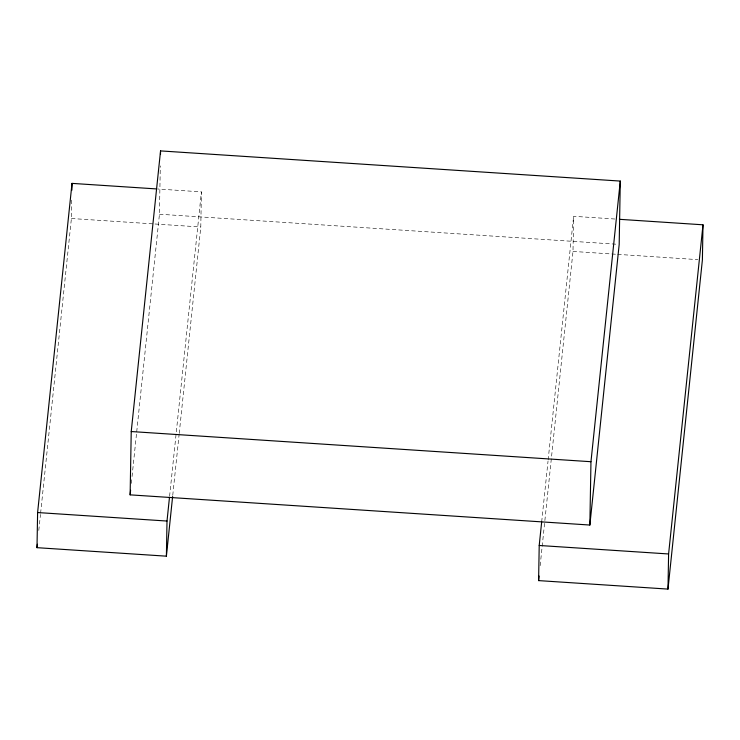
<?xml version="1.0" encoding="UTF-8"?>
<svg xmlns="http://www.w3.org/2000/svg" width="740" height="740" viewBox="0 0 740 740"><rect width="100%" height="100%" fill="white"/><g stroke="black" fill="none" stroke-linecap="round" stroke-linejoin="round"><path stroke-width="0.56" stroke-dasharray="3.7 2.78" d="M40.598 513.273L71.401 218.513L71.734 199.245M136.706 431.855L159.452 214.221L160.293 165.871M179.219 433.446L200.79 227.004L201.4 191.873L157.888 189.014M540.154 565.693L572.991 251.434L573.611 216.302L614.829 219.012M38.794 530.469L40.478 514.42M131.322 483.405L131.924 477.679M132.044 476.532L136.585 433.002M169.59 496.29L201.4 191.873M172.744 495.384L179.099 434.593M541.68 521.876L548.026 461.168M548.137 460.021L573.611 216.302M159.452 214.221L618.039 244.32M71.401 218.513L153.837 223.924M154.984 223.998L200.79 227.004M572.991 251.434L616.503 254.292M617.65 254.366L697.811 259.629"/><path stroke-width="1.11" d="M172.624 496.531L166.389 556.175L37 547.674L37.611 512.543L72.011 183.381L156.741 188.941M71.891 190.18L72.011 183.381M130.129 494.857L131.23 431.54L160.552 150.904L620.287 181.078L619.186 244.404L589.854 525.039L130.129 494.857L130.601 490.278M160.497 154.355L160.552 150.904M166.389 556.175L167.009 521.043L169.469 497.437M619.408 219.308L703 224.803L702.39 259.925L667.989 589.096L538.6 580.604L539.21 545.473L541.68 521.876M589.854 525.039L590.964 461.714L620.287 181.078M667.989 589.096L668.599 553.964L703 224.803M37 547.674L37.361 544.233M538.6 580.604L539.081 576.016M131.23 431.54L590.964 461.714M37.611 512.543L167.009 521.043M539.21 545.473L668.599 553.964"/></g></svg>
